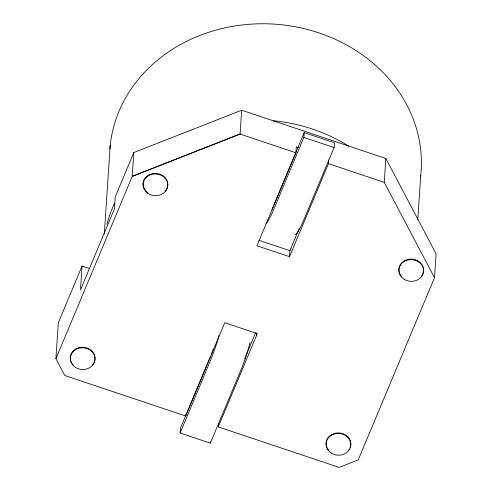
<?xml version="1.0" encoding="UTF-8"?>
<svg xmlns="http://www.w3.org/2000/svg" width="492" height="492" viewBox="0 0 492 492"><rect width="100%" height="100%" fill="white"/><g stroke="black" fill="none" stroke-linecap="round" stroke-linejoin="round"><path stroke-width="0.74" d="M82.084 266.012L80.497 289.893L114.408 208.903L115.202 196.96L133.787 152.563L241.67 110.196L385.845 158.486L436.09 253.81L434.504 277.691L358.213 459.922L339.173 467.4L218.251 426.902L257.31 333.613L224.752 322.709L185.699 415.998L64.778 375.501L55.91 358.68L58.29 322.85L82.084 266.012L89.962 268.65M104.341 233.878L110.22 145.325M55.91 358.68L132.2 176.443L133.787 152.563M250.022 342.586A30.891 4.293 -71.5 0 1 240.668 370.691L210.33 443.163L180.103 433.034L180.416 428.261L210.681 355.98M185.699 415.998L185.798 414.504M210.33 443.163L210.422 441.798M218.251 426.902L218.503 423.169M132.2 176.443L240.084 134.082L241.67 110.196M256.375 335.833L256.578 332.85M328.699 159.943L328.453 163.676L289.517 256.67L256.965 245.766L295.895 152.772L296.289 146.8L298.459 147.532M289.517 256.67L289.917 250.699L299.056 228.86M265.994 223.725A30.891 4.293 -71.5 0 0 273.521 209.881L303.859 137.416L304.179 132.637L334.406 142.76L334.093 147.538L303.755 220.004A30.891 4.293 -71.5 0 1 295.2 234.432M434.504 277.691L384.258 182.366L385.845 158.486M417.788 219.819L420.734 175.546M273.921 204.918L304.179 132.637M180.103 433.034L210.441 360.568A30.891 4.293 -71.5 0 0 218.977 335.587M244.659 358.809L255.594 332.69M132.262 176.296L240.145 133.935M303.859 137.416L334.093 147.538M240.084 134.082L295.895 152.772M328.453 163.676L384.258 182.366M258.804 240.28L289.917 250.699M106.955 224.278A156.013 136.579 3.8 0 1 114.396 203.442M273.589 120.78A156.013 136.579 3.8 0 1 348.637 146.136M109.876 149.082A156.013 136.579 3.8 0 1 278.687 24.477A156.013 136.579 3.8 0 1 420.562 177.04M144.949 189.801A12.38 10.842 3.8 0 1 154.642 173.399A12.38 10.842 3.8 0 1 166.727 188.879M166.37 189.512A12.38 10.842 3.8 0 1 165.023 191.259M147.606 192.495A12.38 10.842 3.8 0 1 145.398 190.398M70.491 359.763A12.38 10.842 3.8 0 1 83.763 347.284A12.38 10.842 3.8 0 1 94.304 361.964M94.003 362.616A12.38 10.842 3.8 0 1 92.81 364.455M73.197 364.892A12.38 10.842 3.8 0 1 72.238 363.736M71.457 362.475A12.38 10.842 3.8 0 1 70.657 360.458M327.254 448.144A12.38 10.842 3.8 0 1 337.942 432.898A12.38 10.842 3.8 0 1 350.101 447.634M349.449 448.925A12.38 10.842 3.8 0 1 348.607 450.125M328.988 450.561A12.38 10.842 3.8 0 1 327.623 448.784M400.033 274.308A12.38 10.842 3.8 0 1 412.333 259.118A12.38 10.842 3.8 0 1 421.386 276.283M401.767 276.725A12.38 10.842 3.8 0 1 400.396 274.942M213.417 348.859A20.978 2.915 -71.5 0 1 212.759 350.667M212.544 351.263A20.978 2.915 -71.5 0 1 211.425 354.148M273.177 206.652A20.978 2.915 -71.5 0 1 272.74 207.63M272.525 208.098A20.978 2.915 -71.5 0 1 271.885 209.432M147.563 193.098A12.38 10.842 3.8 0 0 167.624 186.782A12.38 10.842 3.8 0 0 151.05 174.617A12.38 10.842 3.8 0 0 147.563 193.098M75.534 367.438A12.38 10.842 3.8 0 0 94.968 359.812A12.38 10.842 3.8 0 0 77.416 348.754A12.38 10.842 3.8 0 0 75.534 367.438M331.331 453.107A12.38 10.842 3.8 0 0 350.765 445.481A12.38 10.842 3.8 0 0 333.207 434.424A12.38 10.842 3.8 0 0 331.331 453.107M404.104 279.272A12.38 10.842 3.8 0 0 423.538 271.639A12.38 10.842 3.8 0 0 405.986 260.588A12.38 10.842 3.8 0 0 404.104 279.272"/></g></svg>
